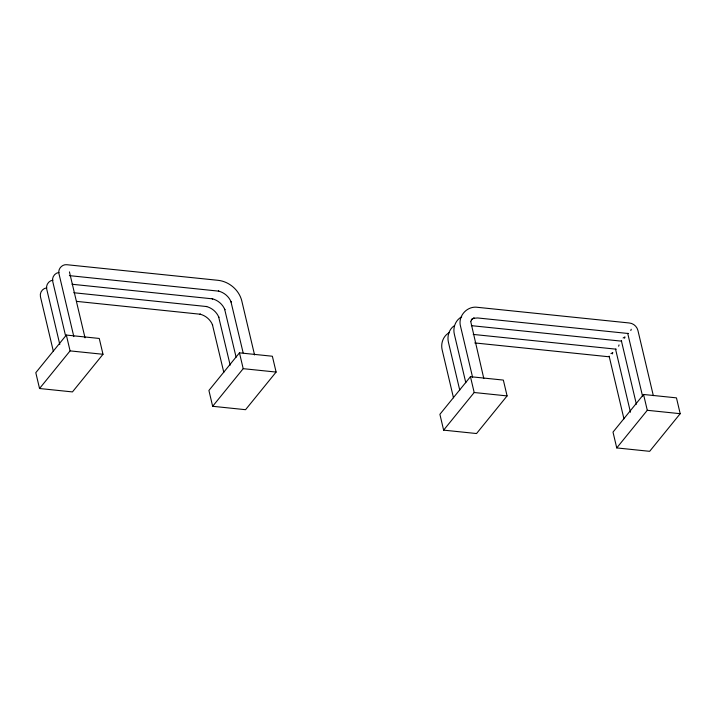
<?xml version="1.0" encoding="UTF-8"?>
<svg xmlns="http://www.w3.org/2000/svg" width="716" height="716" viewBox="0 0 716 716"><rect width="100%" height="100%" fill="white"/><g stroke="black" fill="none" stroke-linecap="round" stroke-linejoin="round"><path stroke-width="1.07" d="M619.045 344.915L618.633 346.213M631.226 329.253L630.814 330.55M470.877 321.466L471.737 319.282L471.289 320.15L472.811 318.477L472.095 319.121L474.216 318.029L473.374 318.316L477.617 317.958L627.726 333.45L642.646 396.557M612.377 353.919L612.798 352.576L610.927 353.632M624.558 338.256L624.978 336.914L623.108 337.97M66.346 335.061L35.8 372.687L39.541 388.511L72.45 391.912L102.997 354.286L99.256 338.453L66.346 335.061L70.087 350.885L39.541 388.511M239.457 352.845L208.911 390.471L212.652 406.294L245.552 409.695L276.108 372.069L272.366 356.237L239.457 352.845L243.198 368.668L212.652 406.294M470.448 376.688L439.892 414.313L443.634 430.137L476.543 433.538L507.089 395.912L503.348 380.08L470.448 376.688L474.189 392.511L443.634 430.137M643.55 394.471L613.003 432.097L616.745 447.921L649.654 451.322L680.2 413.687L676.459 397.863L643.55 394.471L647.291 410.295L616.745 447.921M453.944 325.95C448.896 329.584 447.008 336.368 448.431 342.275L459.726 390.059M461.713 316.839C455.474 320.016 452.691 327.686 454.365 334.309L465.803 382.693M449.532 332.501C443.293 335.679 440.51 343.358 442.184 349.981L453.488 397.81M58.927 272.465C54.765 272.93 51.749 277.271 52.698 281.334L65.523 335.616M52.93 280.144C48.769 280.618 45.752 284.959 46.701 289.022L59.786 344.396M46.683 287.85C42.513 288.315 39.505 292.665 40.445 296.719L53.279 351.01M69.38 275.633L218.953 291.17L218.398 291.063C224.054 292.414 229.013 296.594 231.134 302.027L230.892 301.445L243.136 352.818M72.03 284.252L212.706 298.867L212.151 298.76C217.798 300.111 222.757 304.3 224.878 309.733L224.636 309.151L236.11 357.23M471.37 325.655L621.47 341.147L636.39 404.263M73.82 292.737L206.709 306.555L206.154 306.448C211.802 307.799 216.76 311.988 218.881 317.412L218.64 316.839L230.167 365.169M473.222 334.417L615.545 349.113L630.456 412.228M76.46 301.355L200.453 314.252L199.898 314.145C205.555 315.505 210.513 319.685 212.634 325.118L212.392 324.536L223.804 372.374M474.753 342.928L609.289 356.81L623.949 418.833M243.198 368.668L276.108 372.069M474.189 392.511L507.089 395.912M647.291 410.295L680.2 413.687M70.087 350.885L102.997 354.286M628.451 333.522L627.762 333.343M616.27 349.184L615.653 349.068M621.64 341.156L621.309 340.449M609.459 356.819L609.119 356.112M653.332 395.662L637.938 330.515C637.016 326.478 633.311 323.256 629.176 322.97L477.832 307.352C467.19 305.517 457.479 316.212 460.612 326.612L472.614 377.377M483.81 378.54L470.797 321.833M254.565 354.948L241.713 300.586C238.956 289.917 229.12 281.567 218.21 280.332L66.865 264.714C62.077 264.141 57.799 268.939 58.945 273.628L73.829 336.601M69.434 271.883L85.025 337.845"/></g></svg>
